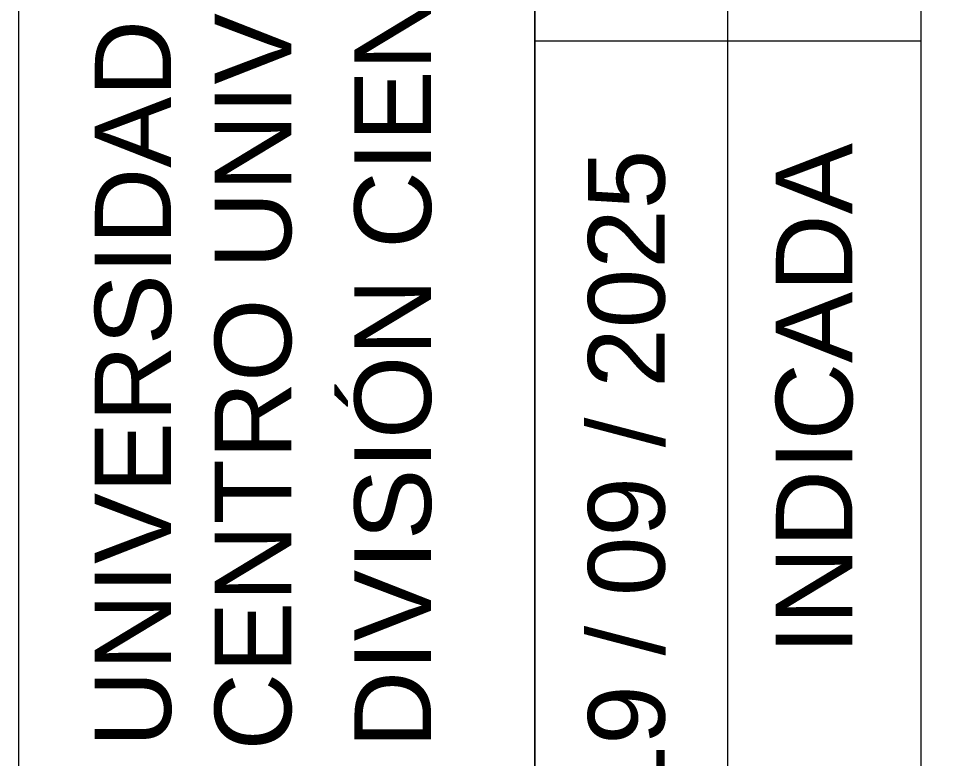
# Model space of a CAD drawing. Header units: millimetres. Extents: x 1.9 to 43.8, y 1.5 to 30.
# Drawn here: x 39.372 to 42.043, y 3.296 to 5.449 of the extents above; entities that cross this region are included whole.
import ezdxf

# ---------------------------------------------------------------- set-up
doc = ezdxf.new("R2010")
doc.units = ezdxf.units.MM
doc.layers.add('PDF_0', color=7, linetype='Continuous')
doc.layers.add('PDF_Text', color=7, linetype='Continuous')
doc.styles.add('PDF BaskOldFace', font='arial.ttf')

msp = doc.modelspace()

# ---------------------------------------------------------------- linework, layer by layer
at = {"layer": 'PDF_0', "lineweight": 18}
msp.add_lwpolyline([(40.1213, 10.7276), (39.372, 10.7276), (39.372, 1.7294), (43.4964, 1.7294), (43.4964, 10.7276)], close=True, dxfattribs=at)
for points in [[(40.8738, 2.2914), (40.8738, 10.7276), (40.8738, 1.7294)], [(41.4357, 1.7294), (41.4357, 10.7276)], [(41.9977, 1.7294), (41.9977, 10.7276)], [(40.8738, 5.3839), (41.9977, 5.3839)]]:
    msp.add_lwpolyline(points, dxfattribs=at)

# ---------------------------------------------------------------- texts
at = {"layer": 'PDF_Text', "attachment_point": 4, "rotation": 90, "style": 'PDF BaskOldFace'}
for s, insert, char_height in [('UNIVERSIDAD DE SAN CARLOS DE GUATEMALA', (39.7066, 3.3297), 0.22151), ('CENTRO UNIVERSITARIO DE OCCIDENTE', (40.0558, 3.3202), 0.222803), ('DIVISIÓN CIENCIAS DE LA INGENIERÍA', (40.4623, 3.3266), 0.222803), ('ESCALA:    INDICADA', (41.6879, 1.939), 0.222803), ('FECHA: 19 / 09 / 2025', (41.1418, 1.9358), 0.222803)]:
    msp.add_mtext(s, dxfattribs=dict(at, insert=insert, char_height=char_height))

doc.saveas('drawing.dxf')
